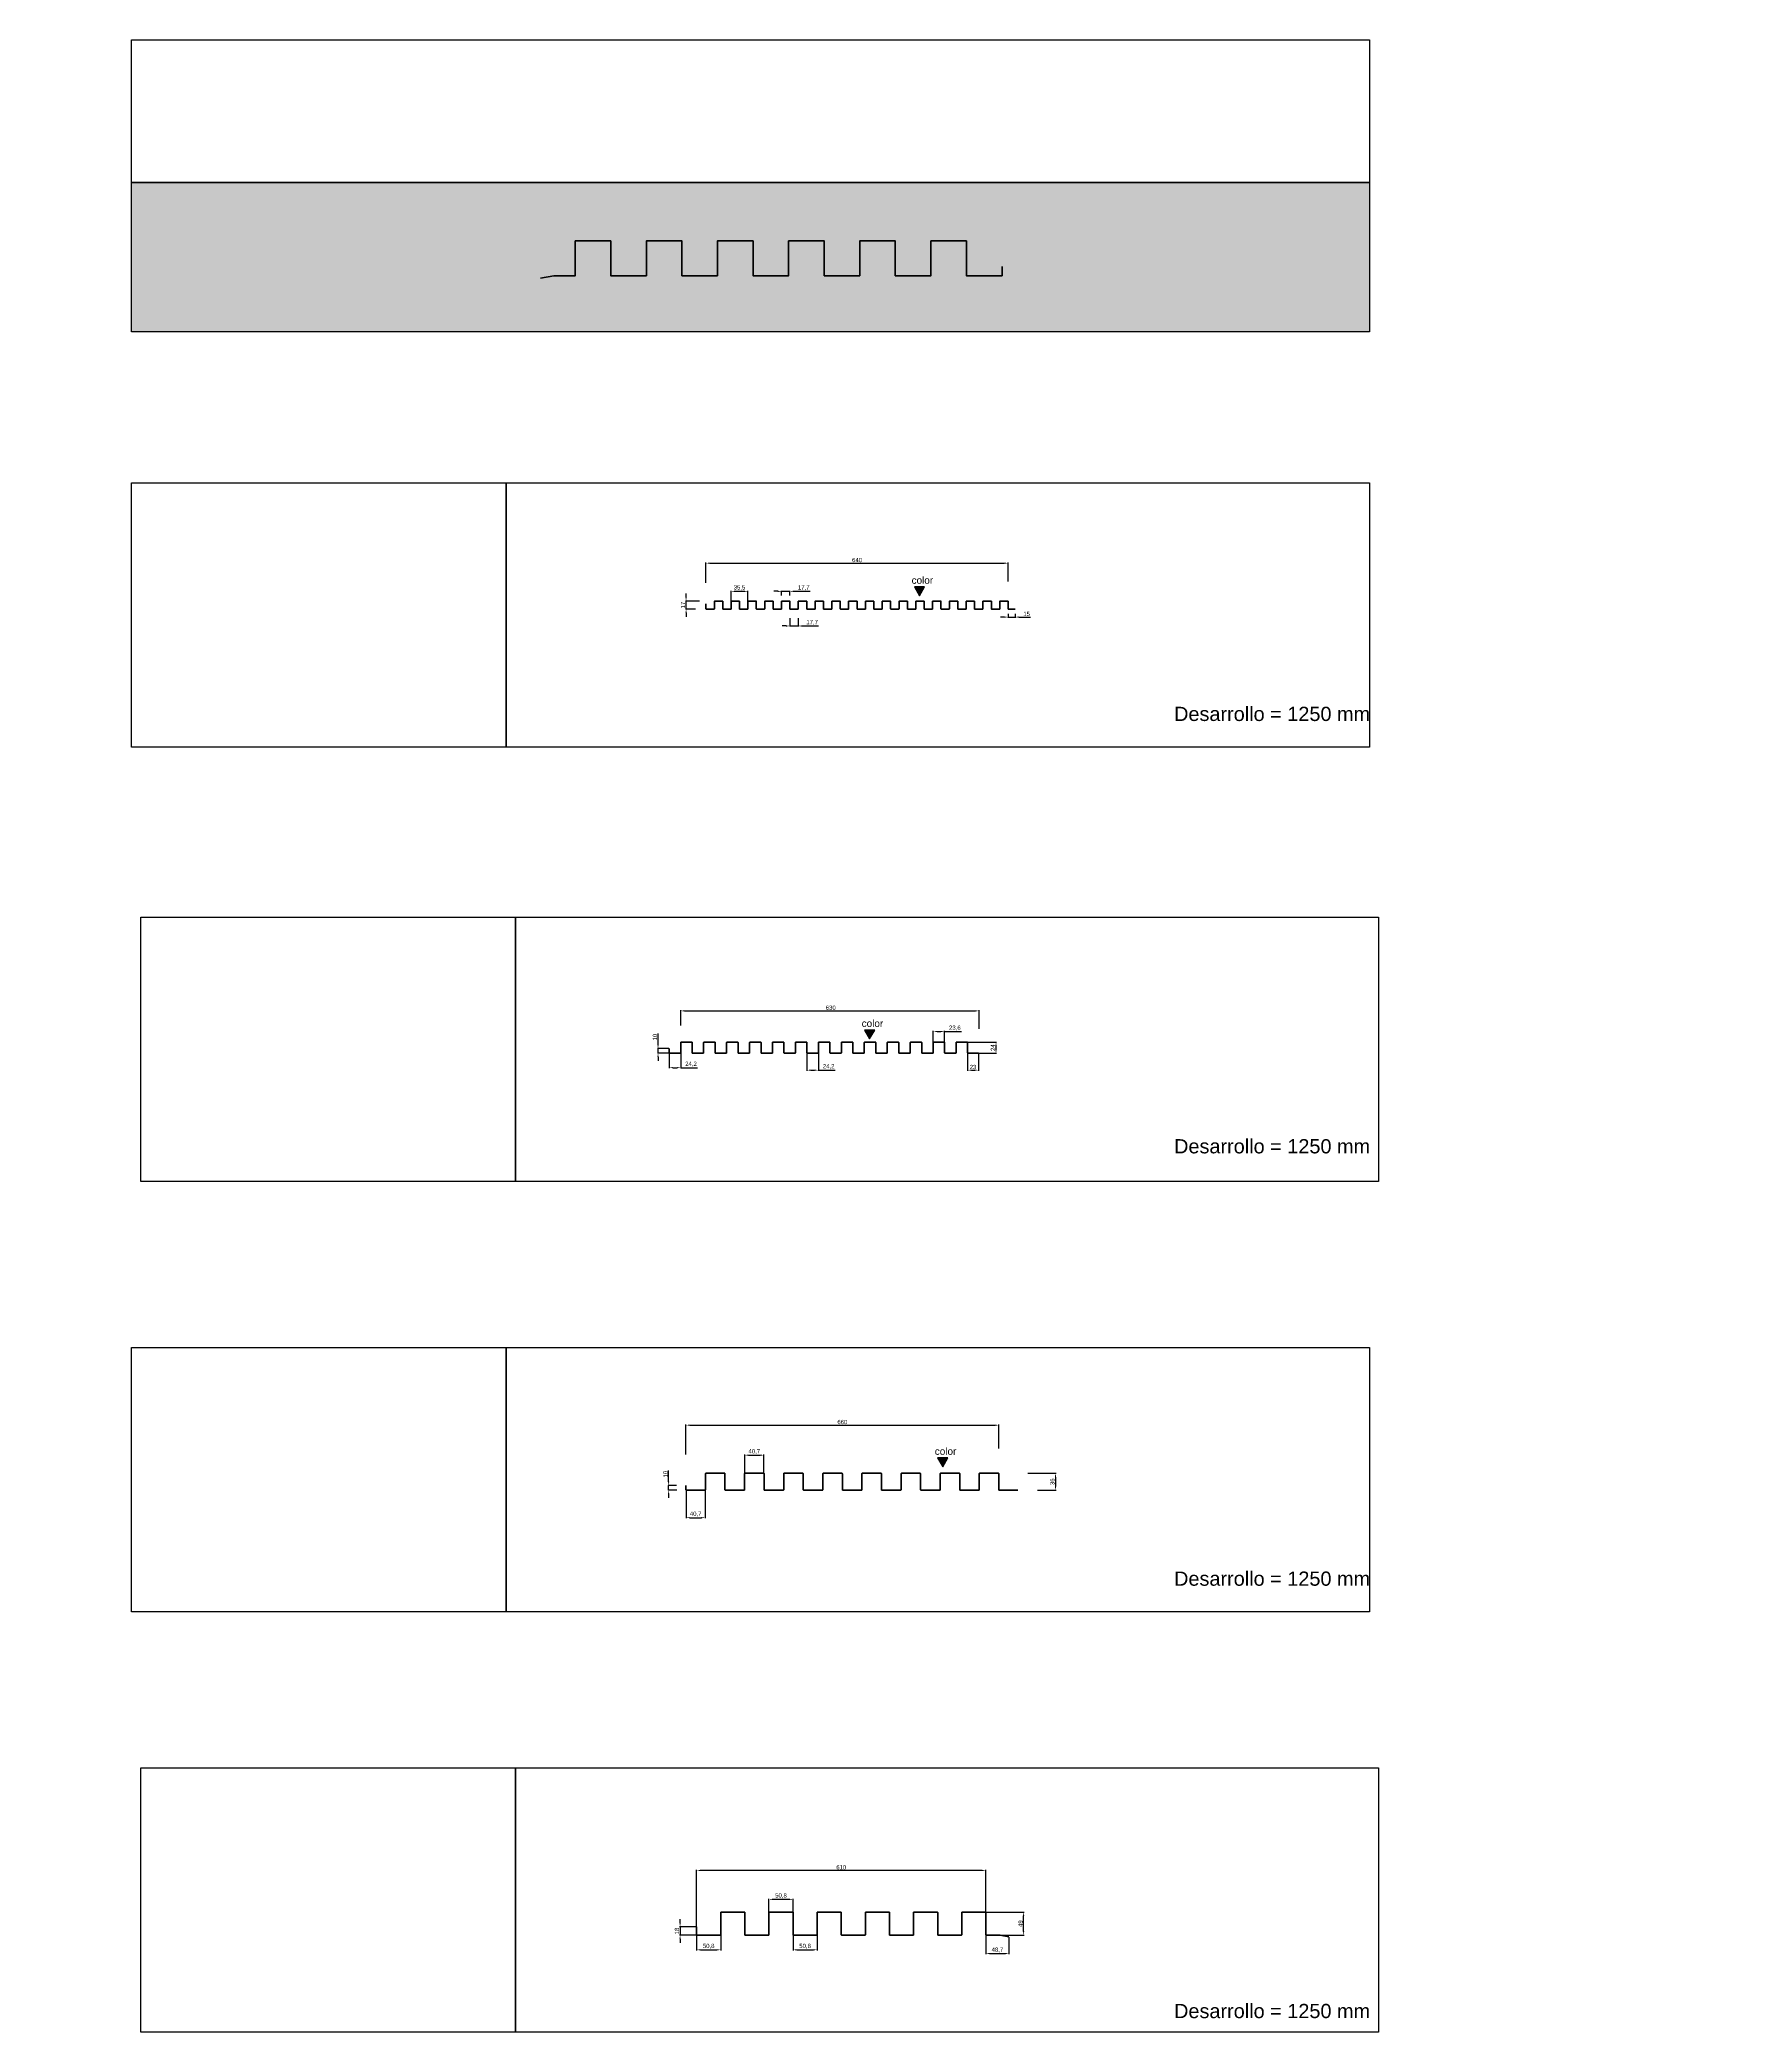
# Model space of a CAD drawing. Header units: millimetres. Extents: x 4334 to 41995838936, y 18500 to 30334.
# Drawn here: x 7946 to 11554, y 20189 to 24390 of the extents above; entities that cross this region are included whole.
import ezdxf

# ---------------------------------------------------------------- set-up
doc = ezdxf.new("R2010")
doc.units = ezdxf.units.MM
doc.layers.add('ANOTACIONES', color=7, linetype='Continuous', plot=False)
for name, color, linetype, lineweight in [('COTAS1', 7, 'Continuous', 0), ('FIBRA NEUTRA', 1, 'Continuous', 40), ('PERFIL ENCABEZADO', 254, 'Continuous', 60), ('RELLENO', 251, 'Continuous', 60)]:
    doc.layers.add(name, color=color, linetype=linetype, lineweight=lineweight)
doc.layers.add('RECUADROS', color=253, linetype='Continuous')
doc.styles.get("Standard").update_dxf_attribs({"font": 'arial.ttf'})
doc.dimstyles.new('ISO-25', dxfattribs={"dimtxt": 9, "dimasz": 8, "dimexe": 1.25, "dimexo": 0.625, "dimgap": 2, "dimtad": 1, "dimdec": 1, "dimtxsty": 'Standard', "dimcen": 2.5, "dimadec": 0, "dimazin": 0, "dimtfac": 1, "dimtdec": 1, "dimtmove": 0, "dimatfit": 3, "dimfxl": 1, "dimarcsym": 0})

# ---------------------------------------------------------------- blocks, each defined once
blk = doc.blocks.new('*D470')
at = {"layer": 'COTAS1', "color": 0, "lineweight": -2, "transparency": 16777216}
for p, q in [((9979.4, 23173.2), (9971.4, 23173.2)), ((9987.4, 23180.2), (9987.4, 23171.9)), ((9987.4, 23173.2), (10002.4, 23173.2)), ((10002.4, 23180), (10002.4, 23171.9)), ((10010.4, 23173.2), (10034.6, 23173.2))]:
    blk.add_line(p, q, dxfattribs=at)
at = {"layer": 'COTAS1', "color": 0, "transparency": 16777216}
for points in [[(9979.4, 23174.5), (9979.4, 23171.8), (9987.4, 23173.2)], [(10010.4, 23174.5), (10010.4, 23171.8), (10002.4, 23173.2)]]:
    blk.add_solid(points, dxfattribs=at)
at = {"layer": 'Defpoints', "color": 0, "transparency": 16777216}
for p in [(9987.4, 23180.8), (10002.4, 23180.6), (10002.4, 23173.2)]:
    blk.add_point(p, dxfattribs=at)
at = {"layer": 'COTAS1', "color": 0, "transparency": 16777216, "insert": (10026.5, 23179.8), "char_height": 9, "attachment_point": 5}
blk.add_mtext('15', dxfattribs=at)
blk = doc.blocks.new('*D471')
at = {"layer": 'COTAS1', "color": 0, "lineweight": -2, "transparency": 16777216}
for p, q in [((9350.2, 23245.4), (9350.2, 23288.1)), ((9358.2, 23286.8), (9979.4, 23286.8)), ((9987.4, 23248.2), (9987.4, 23288.1))]:
    blk.add_line(p, q, dxfattribs=at)
at = {"layer": 'COTAS1', "color": 0, "transparency": 16777216}
for points in [[(9358.2, 23288.1), (9358.2, 23285.5), (9350.2, 23286.8)], [(9979.4, 23288.1), (9979.4, 23285.5), (9987.4, 23286.8)]]:
    blk.add_solid(points, dxfattribs=at)
at = {"layer": 'Defpoints', "color": 0, "transparency": 16777216}
for p in [(9987.4, 23286.8), (9350.2, 23244.8), (9987.4, 23247.5)]:
    blk.add_point(p, dxfattribs=at)
at = {"layer": 'COTAS1', "color": 0, "transparency": 16777216, "insert": (9668.8, 23293.4), "char_height": 9, "attachment_point": 5}
blk.add_mtext('640', dxfattribs=at)
blk = doc.blocks.new('*D472')
at = {"layer": 'COTAS1', "color": 0, "lineweight": -2, "transparency": 16777216}
for p, q in [((9336.8, 23206.9), (9307, 23206.9)), ((9308.3, 23214.9), (9308.3, 23222.9)), ((9308.3, 23189.9), (9308.3, 23206.9)), ((9328, 23189.9), (9307, 23189.9)), ((9308.3, 23181.9), (9308.3, 23173.9))]:
    blk.add_line(p, q, dxfattribs=at)
at = {"layer": 'COTAS1', "color": 0, "transparency": 16777216}
for points in [[(9307, 23214.9), (9309.6, 23214.9), (9308.3, 23206.9)], [(9307, 23181.9), (9309.6, 23181.9), (9308.3, 23189.9)]]:
    blk.add_solid(points, dxfattribs=at)
at = {"layer": 'Defpoints', "color": 0, "transparency": 16777216}
for p in [(9308.3, 23206.9), (9337.4, 23206.9), (9328.6, 23189.9)]:
    blk.add_point(p, dxfattribs=at)
at = {"layer": 'COTAS1', "color": 0, "transparency": 16777216, "insert": (9301.8, 23198.4), "char_height": 9, "attachment_point": 5, "rotation": 90}
blk.add_mtext('17', dxfattribs=at)
blk = doc.blocks.new('*D473')
at = {"layer": 'COTAS1', "color": 0, "lineweight": -2, "transparency": 16777216}
for p, q in [((9501.5, 23227.5), (9493.5, 23227.5)), ((9509.5, 23218.5), (9509.5, 23228.7)), ((9509.5, 23227.5), (9527.2, 23227.5)), ((9527.2, 23218.5), (9527.2, 23228.7)), ((9535.2, 23227.5), (9569.8, 23227.5))]:
    blk.add_line(p, q, dxfattribs=at)
at = {"layer": 'COTAS1', "color": 0, "transparency": 16777216}
for points in [[(9501.5, 23228.8), (9501.5, 23226.1), (9509.5, 23227.5)], [(9535.2, 23228.8), (9535.2, 23226.1), (9527.2, 23227.5)]]:
    blk.add_solid(points, dxfattribs=at)
at = {"layer": 'Defpoints', "color": 0, "transparency": 16777216}
for p in [(9509.5, 23217.9), (9527.2, 23227.5), (9527.2, 23217.9)]:
    blk.add_point(p, dxfattribs=at)
at = {"layer": 'COTAS1', "color": 0, "transparency": 16777216, "insert": (9556.5, 23234.9), "char_height": 9, "attachment_point": 5}
blk.add_mtext('17,7', dxfattribs=at)
blk = doc.blocks.new('*D474')
at = {"layer": 'COTAS1', "color": 0, "lineweight": -2, "transparency": 16777216}
for p, q in [((9519.2, 23154.4), (9511.2, 23154.4)), ((9527.2, 23170.8), (9527.2, 23153.1)), ((9527.2, 23154.4), (9544.9, 23154.4)), ((9544.9, 23170.8), (9544.9, 23153.1)), ((9552.9, 23154.4), (9587.5, 23154.4))]:
    blk.add_line(p, q, dxfattribs=at)
at = {"layer": 'COTAS1', "color": 0, "transparency": 16777216}
for points in [[(9519.2, 23155.7), (9519.2, 23153), (9527.2, 23154.4)], [(9552.9, 23155.7), (9552.9, 23153), (9544.9, 23154.4)]]:
    blk.add_solid(points, dxfattribs=at)
at = {"layer": 'Defpoints', "color": 0, "transparency": 16777216}
for p in [(9527.2, 23171.4), (9544.9, 23171.4), (9544.9, 23154.4)]:
    blk.add_point(p, dxfattribs=at)
at = {"layer": 'COTAS1', "color": 0, "transparency": 16777216, "insert": (9574.2, 23161.8), "char_height": 9, "attachment_point": 5}
blk.add_mtext('17,7', dxfattribs=at)
blk = doc.blocks.new('*D475')
at = {"layer": 'COTAS1', "color": 0, "lineweight": -2, "transparency": 16777216}
for p, q in [((9403.3, 23207), (9403.3, 23228.7)), ((9411.3, 23227.5), (9430.7, 23227.5)), ((9438.7, 23207), (9438.7, 23228.7))]:
    blk.add_line(p, q, dxfattribs=at)
at = {"layer": 'COTAS1', "color": 0, "transparency": 16777216}
for points in [[(9411.3, 23228.8), (9411.3, 23226.1), (9403.3, 23227.5)], [(9430.7, 23228.8), (9430.7, 23226.1), (9438.7, 23227.5)]]:
    blk.add_solid(points, dxfattribs=at)
at = {"layer": 'Defpoints', "color": 0, "transparency": 16777216}
for p in [(9403.3, 23206.4), (9438.7, 23227.5), (9438.7, 23206.4)]:
    blk.add_point(p, dxfattribs=at)
at = {"layer": 'COTAS1', "color": 0, "transparency": 16777216, "insert": (9421, 23234.9), "char_height": 9, "attachment_point": 5}
blk.add_mtext('35,5', dxfattribs=at)
blk = doc.blocks.new('*D476')
at = {"layer": 'COTAS1', "color": 0, "lineweight": -2, "transparency": 16777216}
for p, q in [((9297, 22311.6), (9297, 22343.9)), ((9305, 22342.7), (9918.2, 22342.7)), ((9926.2, 22304.6), (9926.2, 22343.9))]:
    blk.add_line(p, q, dxfattribs=at)
at = {"layer": 'COTAS1', "color": 0, "transparency": 16777216}
for points in [[(9305, 22344), (9305, 22341.3), (9297, 22342.7)], [(9918.2, 22344), (9918.2, 22341.3), (9926.2, 22342.7)]]:
    blk.add_solid(points, dxfattribs=at)
at = {"layer": 'Defpoints', "color": 0, "transparency": 16777216}
for p in [(9297, 22310.9), (9926.2, 22342.7), (9926.2, 22303.9)]:
    blk.add_point(p, dxfattribs=at)
at = {"layer": 'COTAS1', "color": 0, "transparency": 16777216, "insert": (9611.6, 22349.3), "char_height": 9, "attachment_point": 5}
blk.add_mtext(' 630', dxfattribs=at)
blk = doc.blocks.new('*D477')
at = {"layer": 'COTAS1', "color": 0, "lineweight": -2, "transparency": 16777216}
for p, q in [((9829.7, 22277.1), (9829.7, 22300.3)), ((9837.7, 22299.1), (9845.3, 22299.1)), ((9853.3, 22277.1), (9853.3, 22300.3)), ((9853.3, 22299.1), (9888.8, 22299.1))]:
    blk.add_line(p, q, dxfattribs=at)
at = {"layer": 'COTAS1', "color": 0, "transparency": 16777216}
for points in [[(9837.7, 22300.4), (9837.7, 22297.8), (9829.7, 22299.1)], [(9845.3, 22300.4), (9845.3, 22297.8), (9853.3, 22299.1)]]:
    blk.add_solid(points, dxfattribs=at)
at = {"layer": 'Defpoints', "color": 0, "transparency": 16777216}
for p in [(9829.7, 22276.5), (9853.3, 22299.1), (9853.3, 22276.5)]:
    blk.add_point(p, dxfattribs=at)
at = {"layer": 'COTAS1', "color": 0, "transparency": 16777216, "insert": (9875.1, 22306.5), "char_height": 9, "attachment_point": 5}
blk.add_mtext('23,6', dxfattribs=at)
blk = doc.blocks.new('Color superior')
at = {"layer": 'ANOTACIONES'}
h = blk.add_hatch(color=256, dxfattribs=at)
h.dxf.hatch_style = 1
h.paths.add_polyline_path([(10.7, 18.6), (-10.7, 18.6), (0, 0)])
blk.add_lwpolyline([(0, 0), (10.7, 18.6), (-10.7, 18.6)], close=True, dxfattribs=at)
at = {"layer": 'ANOTACIONES', "insert": (-16.7, 40.1), "char_height": 15, "attachment_point": 1}
blk.add_mtext_dynamic_manual_height_columns('color', width=249.804, gutter_width=75, heights=[0], dxfattribs=at)
blk = doc.blocks.new('*D702')
at = {"layer": 'COTAS1', "color": 0, "lineweight": -2, "transparency": 16777216}
for p, q in [((9308.2, 21331.4), (9308.2, 21272.6)), ((9348.8, 21331.4), (9348.8, 21272.6)), ((9316.2, 21273.9), (9340.8, 21273.9))]:
    blk.add_line(p, q, dxfattribs=at)
at = {"layer": 'COTAS1', "color": 0, "transparency": 16777216}
for points in [[(9316.2, 21275.2), (9316.2, 21272.6), (9308.2, 21273.9)], [(9340.8, 21275.2), (9340.8, 21272.6), (9348.8, 21273.9)]]:
    blk.add_solid(points, dxfattribs=at)
at = {"layer": 'Defpoints', "color": 0, "transparency": 16777216}
for p in [(9308.2, 21332), (9348.8, 21332), (9348.8, 21273.9)]:
    blk.add_point(p, dxfattribs=at)
at = {"layer": 'COTAS1', "color": 0, "transparency": 16777216, "insert": (9328.5, 21281.3), "char_height": 9, "attachment_point": 5}
blk.add_mtext('40,7', dxfattribs=at)
blk = doc.blocks.new('*D703')
at = {"layer": 'COTAS1', "color": 0, "lineweight": -2, "transparency": 16777216}
for p, q in [((9307.9, 21406.9), (9307.9, 21470.2)), ((9967.9, 21419.9), (9967.9, 21470.2)), ((9315.9, 21469), (9959.9, 21469))]:
    blk.add_line(p, q, dxfattribs=at)
at = {"layer": 'COTAS1', "color": 0, "transparency": 16777216}
for points in [[(9315.9, 21470.3), (9315.9, 21467.7), (9307.9, 21469)], [(9959.9, 21470.3), (9959.9, 21467.7), (9967.9, 21469)]]:
    blk.add_solid(points, dxfattribs=at)
at = {"layer": 'Defpoints', "color": 0, "transparency": 16777216}
for p in [(9967.9, 21469), (9307.9, 21406.3), (9967.9, 21419.3)]:
    blk.add_point(p, dxfattribs=at)
at = {"layer": 'COTAS1', "color": 0, "transparency": 16777216, "insert": (9637.9, 21475.6), "char_height": 9, "attachment_point": 5}
blk.add_mtext('660', dxfattribs=at)
blk = doc.blocks.new('*D704')
at = {"layer": 'COTAS1', "color": 0, "lineweight": -2, "transparency": 16777216}
for p, q in [((10028.7, 21367.7), (10088.6, 21367.7)), ((10087.4, 21359.7), (10087.4, 21339.7)), ((10049.2, 21331.7), (10088.6, 21331.7))]:
    blk.add_line(p, q, dxfattribs=at)
at = {"layer": 'COTAS1', "color": 0, "transparency": 16777216}
for points in [[(10086, 21359.7), (10088.7, 21359.7), (10087.4, 21367.7)], [(10086, 21339.7), (10088.7, 21339.7), (10087.4, 21331.7)]]:
    blk.add_solid(points, dxfattribs=at)
at = {"layer": 'Defpoints', "color": 0, "transparency": 16777216}
for p in [(10028.1, 21367.7), (10048.6, 21331.7), (10087.4, 21331.7)]:
    blk.add_point(p, dxfattribs=at)
at = {"layer": 'COTAS1', "color": 0, "transparency": 16777216, "insert": (10080.8, 21349.7), "char_height": 9, "attachment_point": 5, "rotation": 90}
blk.add_mtext('36', dxfattribs=at)
blk = doc.blocks.new('*D705')
at = {"layer": 'COTAS1', "color": 0, "lineweight": -2, "transparency": 16777216}
for p, q in [((9271.5, 21349.7), (9271.5, 21373.7)), ((9288.1, 21341.7), (9270.3, 21341.7)), ((9288.6, 21331.7), (9270.3, 21331.7)), ((9271.5, 21331.7), (9271.5, 21341.7)), ((9271.5, 21323.7), (9271.5, 21315.7))]:
    blk.add_line(p, q, dxfattribs=at)
at = {"layer": 'COTAS1', "color": 0, "transparency": 16777216}
for points in [[(9270.2, 21349.7), (9272.9, 21349.7), (9271.5, 21341.7)], [(9270.2, 21323.7), (9272.9, 21323.7), (9271.5, 21331.7)]]:
    blk.add_solid(points, dxfattribs=at)
at = {"layer": 'Defpoints', "color": 0, "transparency": 16777216}
for p in [(9271.5, 21341.7), (9288.8, 21341.7), (9289.3, 21331.7)]:
    blk.add_point(p, dxfattribs=at)
at = {"layer": 'COTAS1', "color": 0, "transparency": 16777216, "insert": (9265, 21365.7), "char_height": 9, "attachment_point": 5, "rotation": 90}
blk.add_mtext('10', dxfattribs=at)
blk = doc.blocks.new('*D706')
at = {"layer": 'COTAS1', "color": 0, "lineweight": -2, "transparency": 16777216}
for p, q in [((9431.9, 21368), (9431.9, 21407)), ((9439.9, 21405.8), (9464.6, 21405.8)), ((9472.6, 21368), (9472.6, 21407))]:
    blk.add_line(p, q, dxfattribs=at)
at = {"layer": 'COTAS1', "color": 0, "transparency": 16777216}
for points in [[(9439.9, 21407.1), (9439.9, 21404.4), (9431.9, 21405.8)], [(9464.6, 21407.1), (9464.6, 21404.4), (9472.6, 21405.8)]]:
    blk.add_solid(points, dxfattribs=at)
at = {"layer": 'Defpoints', "color": 0, "transparency": 16777216}
for p in [(9472.6, 21405.8), (9431.9, 21367.4), (9472.6, 21367.4)]:
    blk.add_point(p, dxfattribs=at)
at = {"layer": 'COTAS1', "color": 0, "transparency": 16777216, "insert": (9452.2, 21413.2), "char_height": 9, "attachment_point": 5}
blk.add_mtext('40,7', dxfattribs=at)
blk = doc.blocks.new('*D707')
at = {"layer": 'COTAS1', "color": 0, "lineweight": -2, "transparency": 16777216}
for p, q in [((9272.8, 22253.7), (9272.8, 22221.6)), ((9297, 22253.7), (9297, 22221.6)), ((9280.8, 22222.8), (9289, 22222.8)), ((9297, 22222.8), (9332.4, 22222.8))]:
    blk.add_line(p, q, dxfattribs=at)
at = {"layer": 'COTAS1', "color": 0, "transparency": 16777216}
for points in [[(9280.8, 22224.2), (9280.8, 22221.5), (9272.8, 22222.8)], [(9289, 22224.2), (9289, 22221.5), (9297, 22222.8)]]:
    blk.add_solid(points, dxfattribs=at)
at = {"layer": 'Defpoints', "color": 0, "transparency": 16777216}
for p in [(9272.8, 22254.3), (9297, 22254.3), (9297, 22222.8)]:
    blk.add_point(p, dxfattribs=at)
at = {"layer": 'COTAS1', "color": 0, "transparency": 16777216, "insert": (9318.7, 22230.3), "char_height": 9, "attachment_point": 5}
blk.add_mtext('24,2', dxfattribs=at)
blk = doc.blocks.new('*D708')
at = {"layer": 'COTAS1', "color": 0, "lineweight": -2, "transparency": 16777216}
for p, q in [((9563.2, 22253.7), (9563.2, 22216.4)), ((9587.4, 22253.7), (9587.4, 22216.4)), ((9571.2, 22217.7), (9579.4, 22217.7)), ((9587.4, 22217.7), (9622.8, 22217.7))]:
    blk.add_line(p, q, dxfattribs=at)
at = {"layer": 'COTAS1', "color": 0, "transparency": 16777216}
for points in [[(9571.2, 22219), (9571.2, 22216.4), (9563.2, 22217.7)], [(9579.4, 22219), (9579.4, 22216.4), (9587.4, 22217.7)]]:
    blk.add_solid(points, dxfattribs=at)
at = {"layer": 'Defpoints', "color": 0, "transparency": 16777216}
for p in [(9563.2, 22254.3), (9587.4, 22254.3), (9587.4, 22217.7)]:
    blk.add_point(p, dxfattribs=at)
at = {"layer": 'COTAS1', "color": 0, "transparency": 16777216, "insert": (9609.1, 22225.1), "char_height": 9, "attachment_point": 5}
blk.add_mtext('24,2', dxfattribs=at)
blk = doc.blocks.new('*D709')
at = {"layer": 'COTAS1', "color": 0, "lineweight": -2, "transparency": 16777216}
for p, q in [((9902, 22253.7), (9902, 22216.4)), ((9925, 22252.7), (9925, 22216.4)), ((9910, 22217.7), (9917, 22217.7))]:
    blk.add_line(p, q, dxfattribs=at)
at = {"layer": 'COTAS1', "color": 0, "transparency": 16777216}
for points in [[(9910, 22219), (9910, 22216.4), (9902, 22217.7)], [(9917, 22219), (9917, 22216.4), (9925, 22217.7)]]:
    blk.add_solid(points, dxfattribs=at)
at = {"layer": 'Defpoints', "color": 0, "transparency": 16777216}
for p in [(9902, 22254.3), (9925, 22253.3), (9925, 22217.7)]:
    blk.add_point(p, dxfattribs=at)
at = {"layer": 'COTAS1', "color": 0, "transparency": 16777216, "insert": (9913.5, 22224.3), "char_height": 9, "attachment_point": 5}
blk.add_mtext('23', dxfattribs=at)
blk = doc.blocks.new('*D710')
at = {"layer": 'COTAS1', "color": 0, "lineweight": -2, "transparency": 16777216}
for p, q in [((9901.6, 22276.8), (9963.1, 22276.8)), ((9961.9, 22261.3), (9961.9, 22268.8)), ((9925.6, 22253.3), (9963.1, 22253.3))]:
    blk.add_line(p, q, dxfattribs=at)
at = {"layer": 'COTAS1', "color": 0, "transparency": 16777216}
for points in [[(9960.5, 22268.8), (9963.2, 22268.8), (9961.9, 22276.8)], [(9960.5, 22261.3), (9963.2, 22261.3), (9961.9, 22253.3)]]:
    blk.add_solid(points, dxfattribs=at)
at = {"layer": 'Defpoints', "color": 0, "transparency": 16777216}
for p in [(9901, 22276.8), (9961.9, 22276.8), (9925, 22253.3)]:
    blk.add_point(p, dxfattribs=at)
at = {"layer": 'COTAS1', "color": 0, "transparency": 16777216, "insert": (9955.4, 22265.1), "char_height": 9, "attachment_point": 5, "rotation": 90}
blk.add_mtext('24', dxfattribs=at)
blk = doc.blocks.new('*D711')
at = {"layer": 'COTAS1', "color": 0, "lineweight": -2, "transparency": 16777216}
for p, q in [((9249.2, 22271.3), (9249.2, 22295.3)), ((9272.2, 22263.3), (9247.9, 22263.3)), ((9273.2, 22253.3), (9247.9, 22253.3)), ((9249.2, 22253.3), (9249.2, 22263.3)), ((9249.2, 22245.3), (9249.2, 22237.3))]:
    blk.add_line(p, q, dxfattribs=at)
at = {"layer": 'COTAS1', "color": 0, "transparency": 16777216}
for points in [[(9247.8, 22271.3), (9250.5, 22271.3), (9249.2, 22263.3)], [(9247.8, 22245.3), (9250.5, 22245.3), (9249.2, 22253.3)]]:
    blk.add_solid(points, dxfattribs=at)
at = {"layer": 'Defpoints', "color": 0, "transparency": 16777216}
for p in [(9249.2, 22263.3), (9272.8, 22263.3), (9273.8, 22253.3)]:
    blk.add_point(p, dxfattribs=at)
at = {"layer": 'COTAS1', "color": 0, "transparency": 16777216, "insert": (9242.6, 22287.3), "char_height": 9, "attachment_point": 5, "rotation": 90}
blk.add_mtext('10', dxfattribs=at)
blk = doc.blocks.new('*D712')
at = {"layer": 'COTAS1', "color": 0, "lineweight": -2, "transparency": 16777216}
for p, q in [((9330.6, 20412), (9330.6, 20531.3)), ((9932.5, 20530), (9338.6, 20530)), ((9940.5, 20442), (9940.5, 20531.3))]:
    blk.add_line(p, q, dxfattribs=at)
at = {"layer": 'COTAS1', "color": 0, "transparency": 16777216}
for points in [[(9338.6, 20531.4), (9338.6, 20528.7), (9330.6, 20530)], [(9932.5, 20531.4), (9932.5, 20528.7), (9940.5, 20530)]]:
    blk.add_solid(points, dxfattribs=at)
at = {"layer": 'Defpoints', "color": 0, "transparency": 16777216}
for p in [(9330.6, 20530), (9940.5, 20441.3), (9330.6, 20411.3)]:
    blk.add_point(p, dxfattribs=at)
at = {"layer": 'COTAS1', "color": 0, "transparency": 16777216, "insert": (9635.6, 20536.6), "char_height": 9, "attachment_point": 5}
blk.add_mtext('610', dxfattribs=at)
blk = doc.blocks.new('*D713')
at = {"layer": 'COTAS1', "color": 0, "lineweight": -2, "transparency": 16777216}
for p, q in [((9483.1, 20442), (9483.1, 20470.3)), ((9491.1, 20469.1), (9525.9, 20469.1)), ((9533.9, 20442), (9533.9, 20470.3))]:
    blk.add_line(p, q, dxfattribs=at)
at = {"layer": 'COTAS1', "color": 0, "transparency": 16777216}
for points in [[(9491.1, 20470.4), (9491.1, 20467.8), (9483.1, 20469.1)], [(9525.9, 20470.4), (9525.9, 20467.8), (9533.9, 20469.1)]]:
    blk.add_solid(points, dxfattribs=at)
at = {"layer": 'Defpoints', "color": 0, "transparency": 16777216}
for p in [(9533.9, 20469.1), (9483.1, 20441.3), (9533.9, 20441.3)]:
    blk.add_point(p, dxfattribs=at)
at = {"layer": 'COTAS1', "color": 0, "transparency": 16777216, "insert": (9508.5, 20476.5), "char_height": 9, "attachment_point": 5}
blk.add_mtext('50,8', dxfattribs=at)
blk = doc.blocks.new('*D714')
at = {"layer": 'COTAS1', "color": 0, "lineweight": -2, "transparency": 16777216}
for p, q in [((9330.6, 20393.7), (9330.6, 20361.3)), ((9381.4, 20393.7), (9381.4, 20361.3)), ((9338.6, 20362.6), (9373.4, 20362.6))]:
    blk.add_line(p, q, dxfattribs=at)
at = {"layer": 'COTAS1', "color": 0, "transparency": 16777216}
for points in [[(9338.6, 20363.9), (9338.6, 20361.2), (9330.6, 20362.6)], [(9373.4, 20363.9), (9373.4, 20361.2), (9381.4, 20362.6)]]:
    blk.add_solid(points, dxfattribs=at)
at = {"layer": 'Defpoints', "color": 0, "transparency": 16777216}
for p in [(9330.6, 20394.3), (9381.4, 20394.3), (9381.4, 20362.6)]:
    blk.add_point(p, dxfattribs=at)
at = {"layer": 'COTAS1', "color": 0, "transparency": 16777216, "insert": (9356, 20370), "char_height": 9, "attachment_point": 5}
blk.add_mtext('50,8', dxfattribs=at)
blk = doc.blocks.new('*D715')
at = {"layer": 'COTAS1', "color": 0, "lineweight": -2, "transparency": 16777216}
for p, q in [((9940.5, 20393.7), (9940.5, 20353.4)), ((9989.2, 20389.4), (9989.2, 20353.4)), ((9948.5, 20354.7), (9981.2, 20354.7))]:
    blk.add_line(p, q, dxfattribs=at)
at = {"layer": 'COTAS1', "color": 0, "transparency": 16777216}
for points in [[(9948.5, 20356), (9948.5, 20353.3), (9940.5, 20354.7)], [(9981.2, 20356), (9981.2, 20353.3), (9989.2, 20354.7)]]:
    blk.add_solid(points, dxfattribs=at)
at = {"layer": 'Defpoints', "color": 0, "transparency": 16777216}
for p in [(9940.5, 20394.3), (9989.2, 20390), (9989.2, 20354.7)]:
    blk.add_point(p, dxfattribs=at)
at = {"layer": 'COTAS1', "color": 0, "transparency": 16777216, "insert": (9964.9, 20362.1), "char_height": 9, "attachment_point": 5}
blk.add_mtext('48,7', dxfattribs=at)
blk = doc.blocks.new('*D716')
at = {"layer": 'COTAS1', "color": 0, "lineweight": -2, "transparency": 16777216}
for p, q in [((9533.9, 20393.7), (9533.9, 20361.3)), ((9584.7, 20393.7), (9584.7, 20361.3)), ((9541.9, 20362.6), (9576.7, 20362.6))]:
    blk.add_line(p, q, dxfattribs=at)
at = {"layer": 'COTAS1', "color": 0, "transparency": 16777216}
for points in [[(9541.9, 20363.9), (9541.9, 20361.2), (9533.9, 20362.6)], [(9576.7, 20363.9), (9576.7, 20361.2), (9584.7, 20362.6)]]:
    blk.add_solid(points, dxfattribs=at)
at = {"layer": 'Defpoints', "color": 0, "transparency": 16777216}
for p in [(9533.9, 20394.3), (9584.7, 20394.3), (9584.7, 20362.6)]:
    blk.add_point(p, dxfattribs=at)
at = {"layer": 'COTAS1', "color": 0, "transparency": 16777216, "insert": (9559.3, 20370), "char_height": 9, "attachment_point": 5}
blk.add_mtext('50,8', dxfattribs=at)
blk = doc.blocks.new('*D717')
at = {"layer": 'COTAS1', "color": 0, "lineweight": -2, "transparency": 16777216}
for p, q in [((9295.7, 20419.3), (9295.7, 20427.3)), ((9330, 20411.3), (9294.4, 20411.3)), ((9331, 20393.3), (9294.4, 20393.3)), ((9295.7, 20411.3), (9295.7, 20393.3)), ((9295.7, 20385.3), (9295.7, 20377.3))]:
    blk.add_line(p, q, dxfattribs=at)
at = {"layer": 'COTAS1', "color": 0, "transparency": 16777216}
for points in [[(9294.3, 20419.3), (9297, 20419.3), (9295.7, 20411.3)], [(9294.3, 20385.3), (9297, 20385.3), (9295.7, 20393.3)]]:
    blk.add_solid(points, dxfattribs=at)
at = {"layer": 'Defpoints', "color": 0, "transparency": 16777216}
for p in [(9295.7, 20393.3), (9330.6, 20411.3), (9331.6, 20393.3)]:
    blk.add_point(p, dxfattribs=at)
at = {"layer": 'COTAS1', "color": 0, "transparency": 16777216, "insert": (9289.1, 20402.3), "char_height": 9, "attachment_point": 5, "rotation": 90}
blk.add_mtext('18', dxfattribs=at)
blk = doc.blocks.new('*D718')
at = {"layer": 'COTAS1', "color": 0, "lineweight": -2, "transparency": 16777216}
for p, q in [((9940.2, 20442.3), (10021.4, 20442.3)), ((10020.1, 20401.3), (10020.1, 20434.3)), ((9971.2, 20393.3), (10021.4, 20393.3))]:
    blk.add_line(p, q, dxfattribs=at)
at = {"layer": 'COTAS1', "color": 0, "transparency": 16777216}
for points in [[(10018.8, 20434.3), (10021.5, 20434.3), (10020.1, 20442.3)], [(10018.8, 20401.3), (10021.5, 20401.3), (10020.1, 20393.3)]]:
    blk.add_solid(points, dxfattribs=at)
at = {"layer": 'Defpoints', "color": 0, "transparency": 16777216}
for p in [(9939.5, 20442.3), (10020.1, 20442.3), (9970.5, 20393.3)]:
    blk.add_point(p, dxfattribs=at)
at = {"layer": 'COTAS1', "color": 0, "transparency": 16777216, "insert": (10013.5, 20417.8), "char_height": 9, "attachment_point": 5, "rotation": 90}
blk.add_mtext('49', dxfattribs=at)

msp = doc.modelspace()

# ---------------------------------------------------------------- hatches: boundary and pattern name
at = {"layer": 'RELLENO'}
h = msp.add_hatch(color=256, dxfattribs=at)
h.dxf.hatch_style = 1
h.paths.add_polyline_path([(10749.22, 23775.03), (10749.22, 24089.69), (8138.84, 24089.69), (8138.84, 23775.03)])

# ---------------------------------------------------------------- linework, layer by layer
at = {"layer": 'FIBRA NEUTRA'}
for points in [[(9350.25, 23200.9), (9350.25, 23190.4, 0.4142136), (9350.75, 23189.9), (9367.45, 23189.9, 0.4142136), (9367.95, 23190.4), (9367.95, 23206.4, -0.4142136), (9368.45, 23206.9), (9385.15, 23206.9, -0.4142136), (9385.65, 23206.4), (9385.65, 23190.4, 0.4142136), (9386.15, 23189.9), (9402.85, 23189.9, 0.4142136), (9403.35, 23190.4), (9403.35, 23206.4, -0.4142136), (9403.85, 23206.9), (9420.55, 23206.9, -0.4142136), (9421.05, 23206.4), (9421.05, 23190.4, 0.4142136), (9421.55, 23189.9), (9438.25, 23189.9, 0.4142136), (9438.75, 23190.4), (9438.75, 23206.4, -0.4142136), (9439.25, 23206.9), (9455.95, 23206.9, -0.4142136), (9456.45, 23206.4), (9456.45, 23190.4, 0.4142136), (9456.95, 23189.9), (9473.65, 23189.9, 0.4142136), (9474.15, 23190.4), (9474.15, 23206.4, -0.4142136), (9474.65, 23206.9), (9491.35, 23206.9, -0.4142136), (9491.85, 23206.4), (9491.85, 23190.4, 0.4142136), (9492.35, 23189.9), (9509.05, 23189.9, 0.4142136), (9509.55, 23190.4), (9509.55, 23206.4, -0.4142136), (9510.05, 23206.9), (9526.75, 23206.9, -0.4142136), (9527.25, 23206.4), (9527.25, 23190.4, 0.4142136), (9527.75, 23189.9), (9544.45, 23189.9, 0.4142136), (9544.95, 23190.4), (9544.95, 23206.4, -0.4142136), (9545.45, 23206.9), (9562.15, 23206.9, -0.4142136), (9562.65, 23206.4), (9562.65, 23190.4, 0.4142136), (9563.15, 23189.9), (9579.85, 23189.9, 0.4142136), (9580.35, 23190.4), (9580.35, 23206.4, -0.4142136), (9580.85, 23206.9), (9597.55, 23206.9, -0.4142136), (9598.05, 23206.4), (9598.05, 23190.4, 0.4142136), (9598.55, 23189.9), (9615.25, 23189.9, 0.4142136), (9615.75, 23190.4), (9615.75, 23206.4, -0.4142136), (9616.25, 23206.9), (9632.95, 23206.9, -0.4142136), (9633.45, 23206.4), (9633.45, 23190.4, 0.4142136), (9633.95, 23189.9), (9650.65, 23189.9, 0.4142136), (9651.15, 23190.4), (9651.15, 23206.4, -0.4142136), (9651.65, 23206.9), (9668.35, 23206.9, -0.4142136), (9668.85, 23206.4), (9668.85, 23190.4, 0.4142136), (9669.35, 23189.9), (9686.05, 23189.9, 0.4142136), (9686.55, 23190.4), (9686.55, 23206.4, -0.4142136), (9687.05, 23206.9), (9703.75, 23206.9, -0.4142136), (9704.25, 23206.4), (9704.25, 23190.4, 0.4142136), (9704.75, 23189.9), (9721.45, 23189.9, 0.4142136), (9721.95, 23190.4), (9721.95, 23206.4, -0.4142136), (9722.45, 23206.9), (9739.15, 23206.9, -0.4142136), (9739.65, 23206.4), (9739.65, 23190.4, 0.4142136), (9740.15, 23189.9), (9756.85, 23189.9, 0.4142136), (9757.35, 23190.4), (9757.35, 23206.4, -0.4142136), (9757.85, 23206.9), (9774.55, 23206.9, -0.4142136), (9775.05, 23206.4), (9775.05, 23190.4, 0.4142136), (9775.55, 23189.9), (9792.25, 23189.9, 0.4142136), (9792.75, 23190.4), (9792.75, 23206.4, -0.4142136), (9793.25, 23206.9), (9809.95, 23206.9, -0.4142136), (9810.45, 23206.4), (9810.45, 23190.4, 0.4142136), (9810.95, 23189.9), (9827.65, 23189.9, 0.4142136), (9828.15, 23190.4), (9828.15, 23206.4, -0.4142136), (9828.65, 23206.9), (9845.35, 23206.9, -0.4142136), (9845.85, 23206.4), (9845.85, 23190.4, 0.4142136), (9846.35, 23189.9), (9863.05, 23189.9, 0.4142136), (9863.55, 23190.4), (9863.55, 23206.4, -0.4142136), (9864.05, 23206.9), (9880.75, 23206.9, -0.4142136), (9881.25, 23206.4), (9881.25, 23190.4, 0.4142136), (9881.75, 23189.9), (9898.45, 23189.9, 0.4142136), (9898.95, 23190.4), (9898.95, 23206.4, -0.4142136), (9899.45, 23206.9), (9916.15, 23206.9, -0.4142136), (9916.65, 23206.4), (9916.65, 23190.4, 0.4142136), (9917.15, 23189.9), (9933.85, 23189.9, 0.4142136), (9934.35, 23190.4), (9934.35, 23206.4, -0.4142136), (9934.85, 23206.9), (9951.55, 23206.9, -0.4142136), (9952.05, 23206.4), (9952.05, 23190.4, 0.4142136), (9952.55, 23189.9), (9969.25, 23189.9, 0.4142136), (9969.75, 23190.4), (9969.75, 23206.4, -0.4142136), (9970.25, 23206.9), (9986.95, 23206.9, -0.4142136), (9987.45, 23206.4), (9987.45, 23190.4, 0.4142136), (9987.95, 23189.9), (10002.45, 23189.9)], [(9924.99, 22253.31), (9902.99, 22253.31, -0.4142136), (9901.99, 22254.31), (9901.99, 22275.81, 0.4142136), (9900.99, 22276.81), (9878.79, 22276.81, 0.4142136), (9877.79, 22275.81), (9877.79, 22254.31, -0.4142136), (9876.79, 22253.31), (9854.59, 22253.31, -0.4142136), (9853.59, 22254.31), (9853.59, 22275.81, 0.4142136), (9852.59, 22276.81), (9830.39, 22276.81, 0.4142136), (9829.39, 22275.81), (9829.39, 22254.31, -0.4142136), (9828.39, 22253.31), (9806.19, 22253.31, -0.4142136), (9805.19, 22254.31), (9805.19, 22275.81, 0.4142136), (9804.19, 22276.81), (9781.99, 22276.81, 0.4142136), (9780.99, 22275.81), (9780.99, 22254.31, -0.4142136), (9779.99, 22253.31), (9757.79, 22253.31, -0.4142136), (9756.79, 22254.31), (9756.79, 22275.81, 0.4142136), (9755.79, 22276.81), (9733.59, 22276.81, 0.4142136), (9732.59, 22275.81), (9732.59, 22254.31, -0.4142136), (9731.59, 22253.31), (9709.39, 22253.31, -0.4142136), (9708.39, 22254.31), (9708.39, 22275.81, 0.4142136), (9707.39, 22276.81), (9685.19, 22276.81, 0.4142136), (9684.19, 22275.81), (9684.19, 22254.31, -0.4142136), (9683.19, 22253.31), (9660.99, 22253.31, -0.4142136), (9659.99, 22254.31), (9659.99, 22275.81, 0.4142136), (9658.99, 22276.81), (9636.79, 22276.81, 0.4142136), (9635.79, 22275.81), (9635.79, 22254.31, -0.4142136), (9634.79, 22253.31), (9612.59, 22253.31, -0.4142136), (9611.59, 22254.31), (9611.59, 22275.81, 0.4142136), (9610.59, 22276.81), (9588.39, 22276.81, 0.4142136), (9587.39, 22275.81), (9587.39, 22254.31, -0.4142136), (9586.39, 22253.31), (9564.19, 22253.31, -0.4142136), (9563.19, 22254.31), (9563.19, 22275.81, 0.4142136), (9562.19, 22276.81), (9539.99, 22276.81, 0.4142136), (9538.99, 22275.81), (9538.99, 22254.31, -0.4142136), (9537.99, 22253.31), (9515.79, 22253.31, -0.4142136), (9514.79, 22254.31), (9514.79, 22275.81, 0.4142136), (9513.79, 22276.81), (9491.59, 22276.81, 0.4142136), (9490.59, 22275.81), (9490.59, 22254.31, -0.4142136), (9489.59, 22253.31), (9467.39, 22253.31, -0.4142136), (9466.39, 22254.31), (9466.39, 22275.81, 0.4142136), (9465.39, 22276.81), (9443.19, 22276.81, 0.4142136), (9442.19, 22275.81), (9442.19, 22254.31, -0.4142136), (9441.19, 22253.31), (9418.99, 22253.31, -0.4142136), (9417.99, 22254.31), (9417.99, 22275.81, 0.4142136), (9416.99, 22276.81), (9394.79, 22276.81, 0.4142136), (9393.79, 22275.81), (9393.79, 22254.31, -0.4142136), (9392.79, 22253.31), (9370.59, 22253.31, -0.4142136), (9369.59, 22254.31), (9369.59, 22275.81, 0.4142136), (9368.59, 22276.81), (9346.39, 22276.81, 0.4142136), (9345.39, 22275.81), (9345.39, 22254.31, -0.4142136), (9344.39, 22253.31), (9322.19, 22253.31, -0.4142136), (9321.19, 22254.31), (9321.19, 22275.81, 0.4142136), (9320.19, 22276.81), (9297.99, 22276.81, 0.4142136), (9296.99, 22275.81), (9296.99, 22254.31, -0.4142136), (9295.99, 22253.31), (9273.79, 22253.31, -0.4142136), (9272.79, 22254.31), (9272.79, 22263.31)], [(9307.86, 21341.69), (9307.86, 21332.69, 0.4142136), (9308.86, 21331.69), (9348.11, 21331.69, 0.4142136), (9349.11, 21332.69), (9349.11, 21366.69, -0.4142136), (9350.11, 21367.69), (9389.36, 21367.69, -0.4142136), (9390.36, 21366.69), (9390.36, 21332.69, 0.4142136), (9391.36, 21331.69), (9430.61, 21331.69, 0.4142136), (9431.61, 21332.69), (9431.61, 21366.69, -0.4142136), (9432.61, 21367.69), (9471.86, 21367.69, -0.4142136), (9472.86, 21366.69), (9472.86, 21332.69, 0.4142136), (9473.86, 21331.69), (9513.11, 21331.69, 0.4142136), (9514.11, 21332.69), (9514.11, 21366.69, -0.4142136), (9515.11, 21367.69), (9554.36, 21367.69, -0.4142136), (9555.36, 21366.69), (9555.36, 21332.69, 0.4142136), (9556.36, 21331.69), (9595.61, 21331.69, 0.4142136), (9596.61, 21332.69), (9596.61, 21366.69, -0.4142136), (9597.61, 21367.69), (9636.86, 21367.69, -0.4142136), (9637.86, 21366.69), (9637.86, 21332.69, 0.4142136), (9638.86, 21331.69), (9678.11, 21331.69, 0.4142136), (9679.11, 21332.69), (9679.11, 21366.69, -0.4142136), (9680.11, 21367.69), (9719.36, 21367.69, -0.4142136), (9720.36, 21366.69), (9720.36, 21332.69, 0.4142136), (9721.36, 21331.69), (9760.61, 21331.69, 0.4142136), (9761.61, 21332.69), (9761.61, 21366.69, -0.4142136), (9762.61, 21367.69), (9801.86, 21367.69, -0.4142136), (9802.86, 21366.69), (9802.86, 21332.69, 0.4142136), (9803.86, 21331.69), (9843.11, 21331.69, 0.4142136), (9844.11, 21332.69), (9844.11, 21366.69, -0.4142136), (9845.11, 21367.69), (9884.36, 21367.69, -0.4142136), (9885.36, 21366.69), (9885.36, 21332.69, 0.4142136), (9886.36, 21331.69), (9925.61, 21331.69, 0.4142136), (9926.61, 21332.69), (9926.61, 21366.69, -0.4142136), (9927.61, 21367.69), (9966.86, 21367.69, -0.4142136), (9967.86, 21366.69), (9967.86, 21332.69, 0.4142136), (9968.86, 21331.69), (10007.86, 21331.69)], [(9989.25, 20390.04), (9970.54, 20393.34), (9941.54, 20393.34, -0.4142136), (9940.54, 20394.34), (9940.54, 20441.34, 0.4142136), (9939.54, 20442.34), (9890.71, 20442.34, 0.4142136), (9889.71, 20441.34), (9889.71, 20394.34, -0.4142136), (9888.71, 20393.34), (9839.88, 20393.34, -0.4142136), (9838.88, 20394.34), (9838.88, 20441.34, 0.4142136), (9837.88, 20442.34), (9789.05, 20442.34, 0.4142136), (9788.05, 20441.34), (9788.05, 20394.34, -0.4142136), (9787.05, 20393.34), (9738.22, 20393.34, -0.4142136), (9737.22, 20394.34), (9737.22, 20441.34, 0.4142136), (9736.22, 20442.34), (9687.39, 20442.34, 0.4142136), (9686.39, 20441.34), (9686.39, 20394.34, -0.4142136), (9685.39, 20393.34), (9636.56, 20393.34, -0.4142136), (9635.56, 20394.34), (9635.56, 20441.34, 0.4142136), (9634.56, 20442.34), (9585.73, 20442.34, 0.4142136), (9584.73, 20441.34), (9584.73, 20394.34, -0.4142136), (9583.73, 20393.34), (9534.9, 20393.34, -0.4142136), (9533.9, 20394.34), (9533.9, 20441.34, 0.4142136), (9532.9, 20442.34), (9484.07, 20442.34, 0.4142136), (9483.07, 20441.34), (9483.07, 20394.34, -0.4142136), (9482.07, 20393.34), (9433.24, 20393.34, -0.4142136), (9432.24, 20394.34), (9432.24, 20441.34, 0.4142136), (9431.24, 20442.34), (9382.41, 20442.34, 0.4142136), (9381.41, 20441.34), (9381.41, 20394.34, -0.4142136), (9380.41, 20393.34), (9331.58, 20393.34, -0.4142136), (9330.58, 20394.34), (9330.58, 20411.34)]]:
    msp.add_lwpolyline(points, format="xyb", dxfattribs=at)
at = {"layer": 'PERFIL ENCABEZADO'}
msp.add_lwpolyline([(9974.54, 23912.58), (9974.54, 23893.08), (9899.54, 23893.08), (9899.54, 23966.58), (9824.54, 23966.58), (9824.54, 23893.08), (9749.54, 23893.08), (9749.54, 23966.58), (9674.54, 23966.58), (9674.54, 23893.08), (9599.54, 23893.08), (9599.54, 23966.58), (9524.54, 23966.58), (9524.54, 23893.08), (9449.54, 23893.08), (9449.54, 23966.58), (9374.54, 23966.58), (9374.54, 23893.08), (9299.54, 23893.08), (9299.54, 23966.58), (9224.54, 23966.58), (9224.54, 23893.08), (9149.54, 23893.08), (9149.54, 23966.58), (9074.54, 23966.58), (9074.54, 23893.08), (9029.54, 23893.08), (9001.47, 23888.13)], dxfattribs=at)
at = {"layer": 'RECUADROS'}
for points in [[(8138.84, 24390.46), (10749.22, 24390.46), (10749.22, 24089.69), (8138.84, 24089.69)], [(8138.84, 24089.69), (10749.22, 24089.69), (10749.22, 23775.03), (8138.84, 23775.03)]]:
    msp.add_lwpolyline(points, close=True, dxfattribs=at)
at = {"layer": 'RECUADROS', "color": 0, "lineweight": 30}
for points in [[(8138.84, 23456.54), (8928.95, 23456.54), (8928.95, 22899.09), (8138.84, 22899.09)], [(8928.95, 23456.54), (10749.22, 23456.54), (10749.22, 22899.09), (8928.95, 22899.09)], [(8158.26, 22540.56), (8948.37, 22540.56), (8948.37, 21983.11), (8158.26, 21983.11)], [(8948.37, 22540.56), (10768.63, 22540.56), (10768.63, 21983.11), (8948.37, 21983.11)], [(8138.84, 21632.91), (8928.95, 21632.91), (8928.95, 21075.46), (8138.84, 21075.46)], [(8928.95, 21632.91), (10749.22, 21632.91), (10749.22, 21075.46), (8928.95, 21075.46)], [(8158.26, 20746.42), (8948.37, 20746.42), (8948.37, 20188.96), (8158.26, 20188.96)], [(8948.37, 20746.42), (10768.63, 20746.42), (10768.63, 20188.96), (8948.37, 20188.96)]]:
    msp.add_lwpolyline(points, close=True, dxfattribs=at)

# ---------------------------------------------------------------- block references
at = {"layer": 'ANOTACIONES'}
for p in [(9800.62, 23218.23), (9695.32, 22283.69), (9849.49, 21381.34)]:
    msp.add_blockref('Color superior', p, dxfattribs=at)

# ---------------------------------------------------------------- texts
at = {"layer": 'ANOTACIONES', "char_height": 30, "attachment_point": 1}
for insert in [(10337.38, 22984), (10337.38, 22072.18), (10337.38, 21160.37), (10337.38, 20248.55)]:
    msp.add_mtext_dynamic_manual_height_columns('Desarrollo = 1250 mm', width=6765.1618, gutter_width=150, heights=[0], dxfattribs=dict(at, insert=insert))

# ---------------------------------------------------------------- dimensions: what is measured, and where the dimension line sits
at = {"layer": 'COTAS1'}
for base, p1, p2, text, picture, middle in [((9987.45, 23286.8), (9350.25, 23244.79), (9987.45, 23247.54), '640', '*D471', (9668.85, 23286.8)), ((9926.19, 22342.67), (9296.99, 22310.93), (9926.19, 22303.93), ' 630', '*D476', (9611.59, 22342.67))]:
    dim = msp.add_linear_dim(base=base, p1=p1, p2=p2, text=text, dimstyle='ISO-25', dxfattribs=at)
    dim.commit()
    dim.dimension.update_dxf_attribs({"geometry": picture, "text_midpoint": middle, "dimtype": 160})
dim = msp.add_linear_dim(base=(9438.75, 23227.47), p1=(9403.35, 23206.4), p2=(9438.75, 23206.4), text='35,5', dimstyle='ISO-25', dxfattribs=at)
dim.commit()
dim.dimension.update_dxf_attribs({"geometry": '*D475', "text_midpoint": (9421.05, 23234.88)})
for base, p1, p2, picture, middle in [((9527.25, 23227.47), (9509.55, 23217.87), (9527.25, 23217.87), '*D473', (9556.51, 23234.88)), ((9544.95, 23154.36), (9527.25, 23171.44), (9544.95, 23171.44), '*D474', (9574.21, 23161.77)), ((10002.45, 23173.18), (9987.45, 23180.85), (10002.45, 23180.6), '*D470', (10026.5, 23179.77)), ((9853.29, 22299.09), (9829.68, 22276.52), (9853.29, 22276.52), '*D477', (9875.06, 22306.5)), ((9296.99, 22222.85), (9272.79, 22254.31), (9296.99, 22254.31), '*D707', (9318.71, 22230.26)), ((9587.39, 22217.69), (9563.19, 22254.31), (9587.39, 22254.31), '*D708', (9609.11, 22225.1)), ((9924.99, 22217.69), (9901.99, 22254.31), (9924.99, 22253.31), '*D709', (9913.49, 22224.29)), ((9967.86, 21468.99), (9307.86, 21406.28), (9967.86, 21419.28), '*D703', (9637.86, 21475.59)), ((9472.56, 21405.78), (9431.9, 21367.4), (9472.56, 21367.4), '*D706', (9452.23, 21413.19)), ((9348.81, 21273.89), (9308.15, 21331.98), (9348.81, 21331.98), '*D702', (9328.48, 21281.3)), ((9330.58, 20530.02), (9940.54, 20441.34), (9330.58, 20411.34), '*D712', (9635.56, 20536.61)), ((9533.9, 20469.09), (9483.07, 20441.34), (9533.9, 20441.34), '*D713', (9508.48, 20476.5)), ((9381.41, 20362.57), (9330.58, 20394.34), (9381.41, 20394.34), '*D714', (9355.99, 20369.98)), ((9584.73, 20362.57), (9533.9, 20394.34), (9584.73, 20394.34), '*D716', (9559.31, 20369.98)), ((9989.25, 20354.65), (9940.54, 20394.34), (9989.25, 20390.04), '*D715', (9964.89, 20362.06))]:
    dim = msp.add_linear_dim(base=base, p1=p1, p2=p2, dimstyle='ISO-25', dxfattribs=at)
    dim.commit()
    dim.dimension.update_dxf_attribs({"geometry": picture, "text_midpoint": middle})
for base, p1, p2, picture, middle in [((9308.29, 23206.9), (9328.58, 23189.9), (9337.43, 23206.9), '*D472', (9301.78, 23198.4)), ((9249.15, 22263.31), (9273.79, 22253.31), (9272.79, 22263.31), '*D711', (9242.56, 22287.32)), ((9271.55, 21341.69), (9289.27, 21331.69), (9288.77, 21341.69), '*D705', (9264.95, 21365.7)), ((10087.38, 21331.69), (10028.05, 21367.69), (10048.55, 21331.69), '*D704', (10080.78, 21349.69)), ((9295.66, 20393.34), (9330.58, 20411.34), (9331.58, 20393.34), '*D717', (9289.07, 20402.34)), ((10020.13, 20442.34), (9970.54, 20393.34), (9939.54, 20442.34), '*D718', (10013.54, 20417.84))]:
    dim = msp.add_linear_dim(base=base, p1=p1, p2=p2, angle=90, dimstyle='ISO-25', dxfattribs=at)
    dim.commit()
    dim.dimension.update_dxf_attribs({"geometry": picture, "text_midpoint": middle})
dim = msp.add_linear_dim(base=(9961.87, 22276.81), p1=(9924.99, 22253.31), p2=(9900.99, 22276.81), angle=90, text='24', dimstyle='ISO-25', dxfattribs=at)
dim.commit()
dim.dimension.update_dxf_attribs({"geometry": '*D710', "text_midpoint": (9955.35, 22265.06)})

doc.saveas('drawing.dxf')
